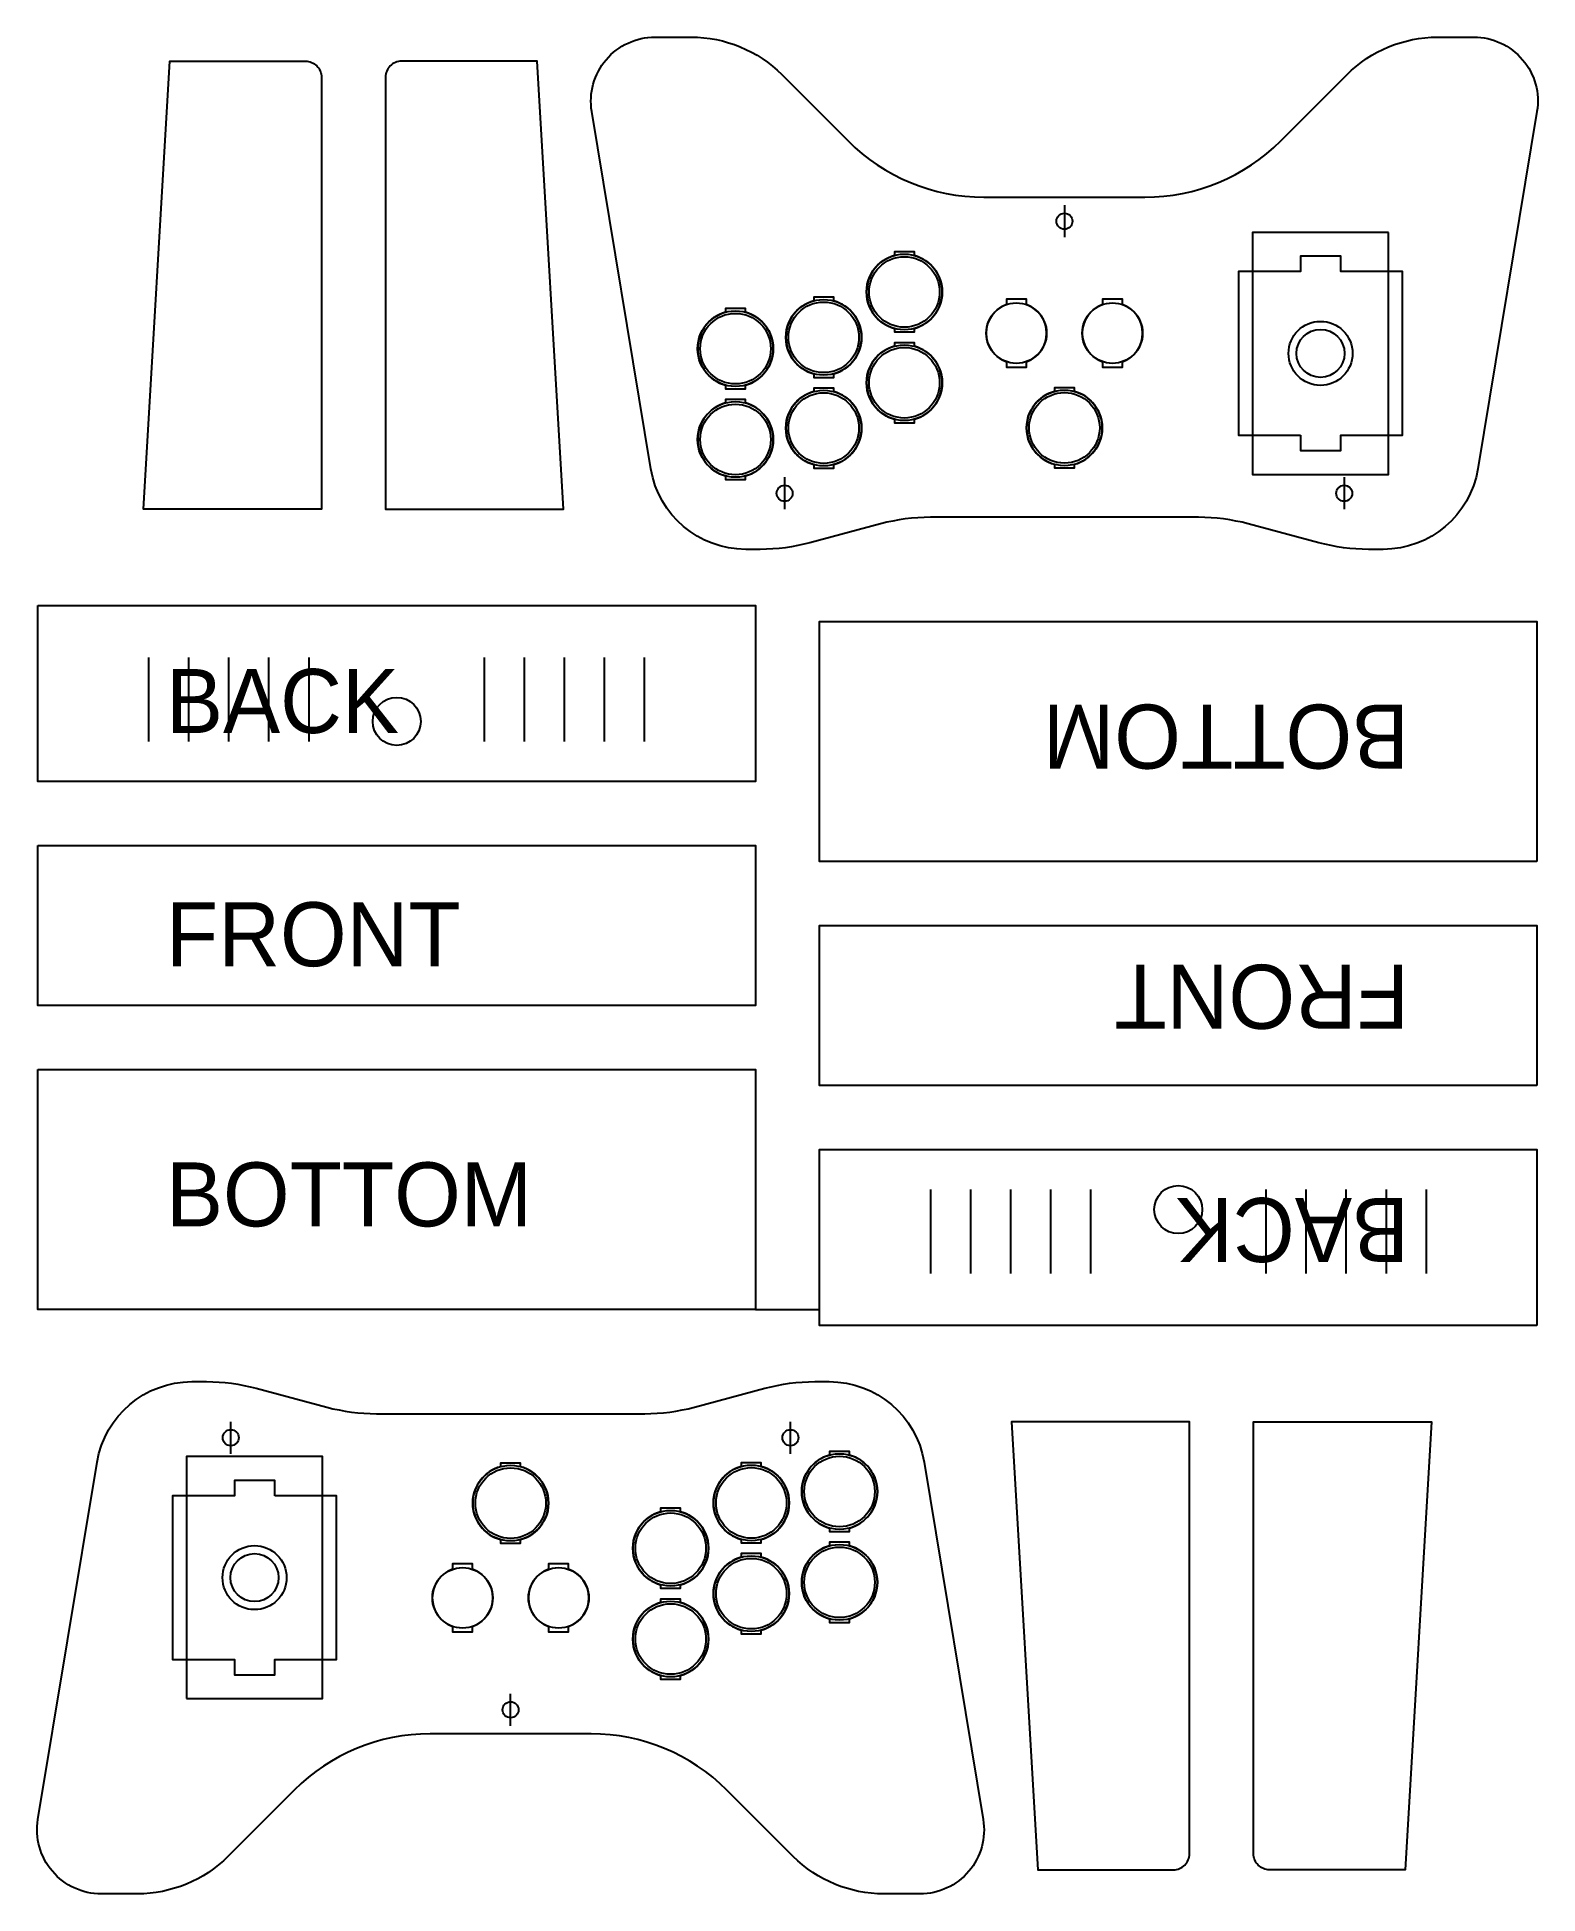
# Model space of a CAD drawing. Extents: x 0 to 23.4, y 0 to 29.
import ezdxf

# ---------------------------------------------------------------- set-up
doc = ezdxf.new("R2010")
doc.units = 0
for name, color, linetype in [('00_BOTTOM_ONLY', 140, 'CONTINUOUS'), ('00_CLICK-IN_BOTTOM', 30, 'CONTINUOUS'), ('00_TOP_ONLY', 10, 'CONTINUOUS'), ('24_ALWAYS', 1, 'CONTINUOUS'), ('28_LIGHTS', 60, 'CONTINUOUS'), ('30_CLICK', 90, 'CONTINUOUS'), ('CUT01_VOID', 201, 'CONTINUOUS'), ('CUT_ON_LINE', 50, 'CONTINUOUS'), ('CUT_OUTLINE', 20, 'CONTINUOUS'), ('DIMS', 40, 'CONTINUOUS'), ('HOLES', 50, 'CONTINUOUS'), ('PLACEMENT', 253, 'CONTINUOUS'), ('SETUP', 6, 'CONTINUOUS')]:
    doc.layers.add(name, color=color, linetype=linetype)

msp = doc.modelspace()

# ---------------------------------------------------------------- linework, layer by layer
at = {"layer": '00_BOTTOM_ONLY'}
for points in [[(21.095, 25.951), (18.969, 25.951), (18.969, 22.171), (21.095, 22.171)], [(19.717, 22.781), (19.717, 22.545), (20.347, 22.545), (20.347, 22.781), (21.311, 22.781), (21.311, 25.34), (20.347, 25.34), (20.347, 25.577), (19.717, 25.577), (19.717, 25.34), (18.752, 25.34), (18.752, 22.781)], [(2.319, 3.049), (4.445, 3.049), (4.445, 6.829), (2.319, 6.829)], [(3.697, 6.219), (3.697, 6.455), (3.067, 6.455), (3.067, 6.219), (2.102, 6.219), (2.102, 3.66), (3.067, 3.66), (3.067, 3.423), (3.697, 3.423), (3.697, 3.66), (4.661, 3.66), (4.661, 6.219)]]:
    msp.add_lwpolyline(points, close=True, dxfattribs=at)
at = {"layer": '00_CLICK-IN_BOTTOM'}
for points in [[(13.376, 24.45), (13.376, 24.395), (13.688, 24.395), (13.688, 24.45, 0.762593), (13.688, 25.589), (13.688, 25.645), (13.376, 25.645), (13.376, 25.589, 0.762593)], [(10.738, 23.564), (10.738, 23.509), (11.05, 23.509), (11.05, 23.564, 0.762593), (11.05, 24.703), (11.05, 24.759), (10.738, 24.759), (10.738, 24.703, 0.762593)], [(12.116, 23.741), (12.116, 23.686), (12.428, 23.686), (12.428, 23.741, 0.762593), (12.428, 24.88), (12.428, 24.936), (12.116, 24.936), (12.116, 24.88, 0.762593)], [(15.126, 23.931), (15.126, 23.845), (15.438, 23.845), (15.438, 23.931, 0.709179), (15.438, 24.822), (15.438, 24.908), (15.126, 24.908), (15.126, 24.822, 0.709179)], [(16.626, 23.931), (16.626, 23.845), (16.938, 23.845), (16.938, 23.931, 0.709179), (16.938, 24.822), (16.938, 24.908), (16.626, 24.908), (16.626, 24.822, 0.709179)], [(13.376, 23.033), (13.376, 22.977), (13.688, 22.977), (13.688, 23.033, 0.762593), (13.688, 24.172), (13.688, 24.227), (13.376, 24.227), (13.376, 24.172, 0.762593)], [(12.116, 22.324), (12.116, 22.269), (12.428, 22.269), (12.428, 22.324, 0.762593), (12.428, 23.463), (12.428, 23.519), (12.116, 23.519), (12.116, 23.463, 0.762593)], [(15.876, 22.328), (15.876, 22.272), (16.188, 22.272), (16.188, 22.328, 0.762593), (16.188, 23.467), (16.188, 23.522), (15.876, 23.522), (15.876, 23.467, 0.762593)], [(10.738, 22.147), (10.738, 22.091), (11.05, 22.091), (11.05, 22.147, 0.762593), (11.05, 23.286), (11.05, 23.341), (10.738, 23.341), (10.738, 23.286, 0.762593)], [(7.538, 6.672), (7.538, 6.728), (7.225, 6.728), (7.225, 6.672, 0.762593), (7.225, 5.533), (7.225, 5.478), (7.538, 5.478), (7.538, 5.533, 0.762593)], [(11.298, 6.676), (11.298, 6.731), (10.985, 6.731), (10.985, 6.676, 0.762593), (10.985, 5.537), (10.985, 5.481), (11.298, 5.481), (11.298, 5.537, 0.762593)], [(12.676, 6.853), (12.676, 6.909), (12.363, 6.909), (12.363, 6.853, 0.762593), (12.363, 5.714), (12.363, 5.659), (12.676, 5.659), (12.676, 5.714, 0.762593)], [(10.038, 5.967), (10.038, 6.023), (9.725, 6.023), (9.725, 5.967, 0.762593), (9.725, 4.828), (9.725, 4.773), (10.038, 4.773), (10.038, 4.828, 0.762593)], [(11.298, 5.259), (11.298, 5.314), (10.985, 5.314), (10.985, 5.259, 0.762593), (10.985, 4.12), (10.985, 4.064), (11.298, 4.064), (11.298, 4.12, 0.762593)], [(12.676, 5.436), (12.676, 5.491), (12.363, 5.491), (12.363, 5.436, 0.762593), (12.363, 4.297), (12.363, 4.241), (12.676, 4.241), (12.676, 4.297, 0.762593)], [(6.788, 5.069), (6.788, 5.155), (6.475, 5.155), (6.475, 5.069, 0.709179), (6.475, 4.178), (6.475, 4.092), (6.788, 4.092), (6.788, 4.178, 0.709179)], [(8.288, 5.069), (8.288, 5.155), (7.975, 5.155), (7.975, 5.069, 0.709179), (7.975, 4.178), (7.975, 4.092), (8.288, 4.092), (8.288, 4.178, 0.709179)], [(10.038, 4.55), (10.038, 4.605), (9.725, 4.605), (9.725, 4.55, 0.762593), (9.725, 3.411), (9.725, 3.355), (10.038, 3.355), (10.038, 3.411, 0.762593)]]:
    msp.add_lwpolyline(points, format="xyb", close=True, dxfattribs=at)
at = {"layer": '00_TOP_ONLY'}
for centre in [(20.032, 24.061), (3.382, 4.939)]:
    msp.add_circle(centre, 0.375, dxfattribs=at)
at = {"layer": '24_ALWAYS'}
for centre in [(15.282, 24.377), (16.782, 24.377), (6.632, 4.623), (8.132, 4.623)]:
    msp.add_circle(centre, 0.472, dxfattribs=at)
at = {"layer": '28_LIGHTS'}
for centre in [(13.532, 25.02), (10.894, 24.134), (12.272, 24.311), (13.532, 23.602), (10.894, 22.716), (12.272, 22.894), (16.032, 22.897), (12.519, 6.284), (7.382, 6.103), (11.141, 6.106), (9.882, 5.398), (11.141, 4.689), (12.519, 4.866), (9.882, 3.98)]:
    msp.add_circle(centre, 0.551, dxfattribs=at)
at = {"layer": '30_CLICK'}
for centre in [(13.532, 25.02), (10.894, 24.134), (12.272, 24.311), (13.532, 23.602), (10.894, 22.716), (12.272, 22.894), (16.032, 22.897), (7.382, 6.103), (11.141, 6.106), (12.519, 6.284), (9.882, 5.398), (11.141, 4.689), (12.519, 4.866), (9.882, 3.98)]:
    msp.add_circle(centre, 0.591, dxfattribs=at)
at = {"layer": 'CUT01_VOID'}
for centre in [(5.603, 18.313), (17.81, 10.688)]:
    msp.add_circle(centre, 0.375, dxfattribs=at)
at = {"layer": 'CUT_ON_LINE'}
for p, q in [((1.733, 18), (1.733, 19.313)), ((2.358, 18), (2.358, 19.313)), ((2.983, 18), (2.983, 19.313)), ((3.608, 18), (3.608, 19.313)), ((4.233, 18), (4.233, 19.313)), ((6.974, 18), (6.974, 19.313)), ((7.599, 18), (7.599, 19.313)), ((8.224, 18), (8.224, 19.313)), ((8.849, 18), (8.849, 19.313)), ((9.474, 18), (9.474, 19.313)), ((13.94, 11), (13.94, 9.688)), ((14.565, 11), (14.565, 9.688)), ((15.19, 11), (15.19, 9.688)), ((15.815, 11), (15.815, 9.688)), ((16.44, 11), (16.44, 9.688)), ((19.18, 11), (19.18, 9.688)), ((19.805, 11), (19.805, 9.688)), ((20.43, 11), (20.43, 9.688)), ((21.055, 11), (21.055, 9.688)), ((21.68, 11), (21.68, 9.688))]:
    msp.add_line(p, q, dxfattribs=at)
at = {"layer": 'CUT_OUTLINE'}
for points in [[(9.574, 22.255), (8.65, 27.837, -0.463115), (9.637, 29), (10.203, 29, -0.198912), (11.618, 28.414), (12.653, 27.379, 0.198912), (14.774, 26.5), (17.289, 26.5, 0.198912), (19.411, 27.379), (20.446, 28.414, -0.198912), (21.86, 29), (22.427, 29, -0.463115), (23.413, 27.837), (22.49, 22.255, -0.366946), (21.01, 21), (20.782, 21, -0.065543), (20.005, 21.102), (18.902, 21.398, 0.065543), (18.126, 21.5), (13.938, 21.5, 0.065543), (13.161, 21.398), (12.058, 21.102, -0.065543), (11.282, 21), (11.054, 21, -0.366946)], [(4.428, 28.375), (4.428, 21.625), (1.649, 21.625), (2.061, 28.625), (4.178, 28.625, -0.414214)], [(5.428, 28.375), (5.428, 21.625), (8.208, 21.625), (7.796, 28.625), (5.678, 28.625, 0.414214)], [(13.839, 6.745), (14.763, 1.163, -0.463115), (13.777, 0), (13.21, 0, -0.198912), (11.796, 0.586), (10.76, 1.621, 0.198912), (8.639, 2.5), (6.124, 2.5, 0.198912), (4.003, 1.621), (2.967, 0.586, -0.198912), (1.553, 0), (0.987, 0, -0.463115), (0, 1.163), (0.924, 6.745, -0.366946), (2.404, 8), (2.632, 8, -0.065543), (3.408, 7.898), (4.511, 7.602, 0.065543), (5.288, 7.5), (9.476, 7.5, 0.065543), (10.252, 7.602), (11.355, 7.898, -0.065543), (12.132, 8), (12.359, 8, -0.366946)], [(17.985, 0.625), (17.985, 7.375), (15.206, 7.375), (15.617, 0.375), (17.735, 0.375, 0.414214)], [(18.985, 0.625), (18.985, 7.375), (21.764, 7.375), (21.353, 0.375), (19.235, 0.375, -0.414214)]]:
    msp.add_lwpolyline(points, format="xyb", close=True, dxfattribs=at)
for points in [[(0, 20.125), (11.207, 20.125), (11.207, 17.375), (0, 17.375)], [(23.413, 16.125), (12.207, 16.125), (12.207, 19.875), (23.413, 19.875)], [(0, 16.375), (11.207, 16.375), (11.207, 13.875), (0, 13.875)], [(23.413, 12.625), (12.207, 12.625), (12.207, 15.125), (23.413, 15.125)], [(0, 12.875), (11.207, 12.875), (11.207, 9.125), (0, 9.125)], [(23.413, 8.875), (12.207, 8.875), (12.207, 11.625), (23.413, 11.625)]]:
    msp.add_lwpolyline(points, close=True, dxfattribs=at)
at = {"layer": 'HOLES'}
for centre, radius in [((16.032, 26.125), 0.125), ((20.032, 24.061), 0.5), ((11.662, 21.875), 0.125), ((20.402, 21.875), 0.125), ((3.011, 7.125), 0.125), ((11.752, 7.125), 0.125), ((3.382, 4.939), 0.5), ((7.382, 2.875), 0.125)]:
    msp.add_circle(centre, radius, dxfattribs=at)
at = {"layer": 'PLACEMENT'}
msp.add_line((11.207, 9.125), (12.207, 9.125), dxfattribs=at)
at = {"layer": 'SETUP'}
for p, q in [((16.032, 26.375), (16.032, 25.875)), ((11.662, 22.125), (11.662, 21.625)), ((20.402, 22.125), (20.402, 21.625)), ((3.011, 6.875), (3.011, 7.375)), ((11.752, 6.875), (11.752, 7.375)), ((7.382, 2.625), (7.382, 3.125))]:
    msp.add_line(p, q, dxfattribs=at)

# ---------------------------------------------------------------- texts
at = {"layer": 'DIMS'}
for s, p in [('BACK', (1.998, 18.131)), ('FRONT', (1.998, 14.488)), ('BOTTOM', (1.998, 10.425))]:
    msp.add_text(s, height=1, dxfattribs=at).set_placement(p)
for s, p in [('BOTTOM', (21.416, 18.575)), ('FRONT', (21.416, 14.512)), ('BACK', (21.416, 10.869))]:
    msp.add_text(s, height=1, rotation=180, dxfattribs=at).set_placement(p)

doc.saveas('drawing.dxf')
